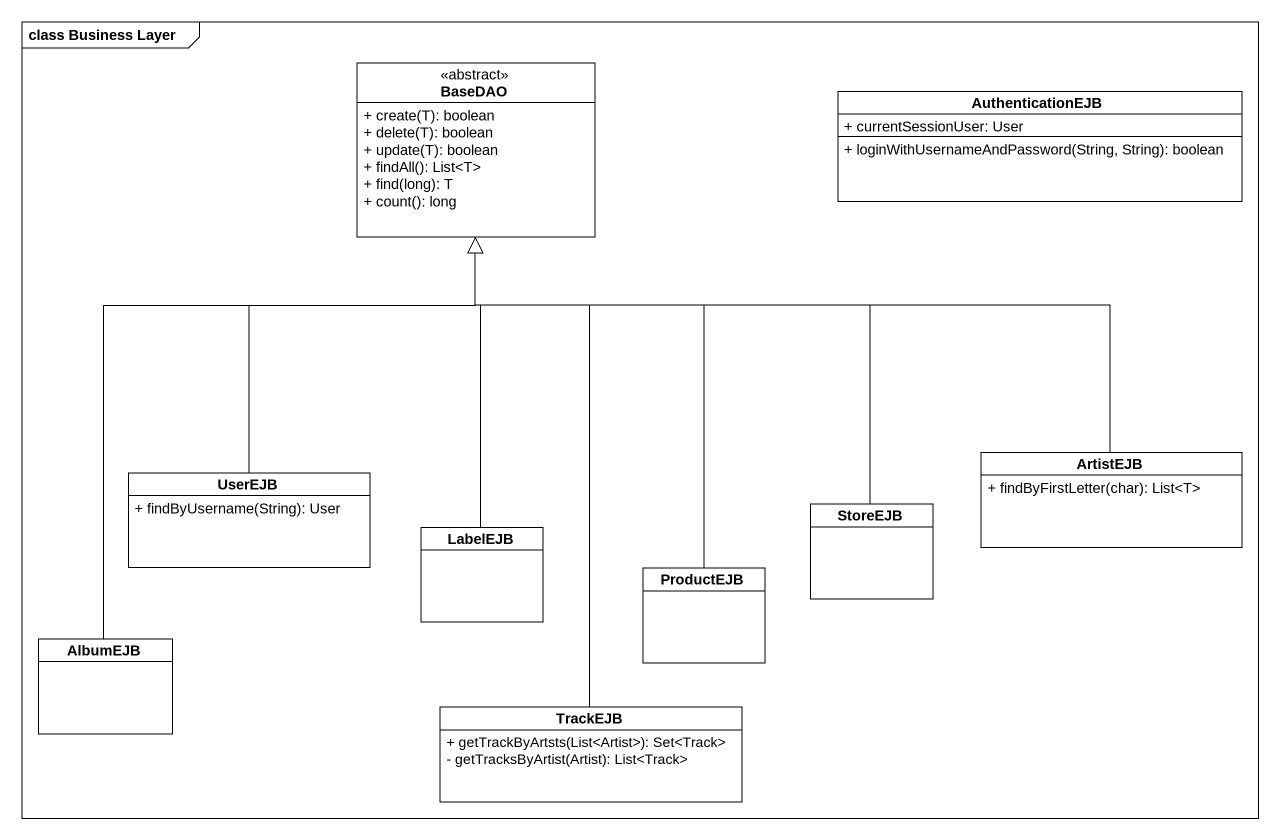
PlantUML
@startuml
mainframe class Business Layer
hide circle
hide empty members
skinparam classAttributeIconSize 0
class BaseDAO <<abstract>> {
  + create(T): boolean
  + delete(T): boolean
  + update(T): boolean
  + findAll(): List<T>
  + find(long): T
  + count(): long
}
class AuthenticationEJB {
  + currentSessionUser: User
  + loginWithUsernameAndPassword(String, String): boolean
}
class ArtistEJB {
  + findByFirstLetter(char): List<T>
}
class UserEJB {
  + findByUsername(String): User
}
class LabelEJB
class StoreEJB
class ProductEJB
class AlbumEJB
class TrackEJB {
  + getTrackByArtsts(List<Artist>): Set<Track>
  - getTracksByArtist(Artist): List<Track>
}
ArtistEJB -left-|> BaseDAO
UserEJB -up-|> BaseDAO
LabelEJB -up-|> BaseDAO
StoreEJB -up-|> BaseDAO
ProductEJB -up-|> BaseDAO
AlbumEJB -up-|> BaseDAO
TrackEJB -up-|> BaseDAO
@enduml
